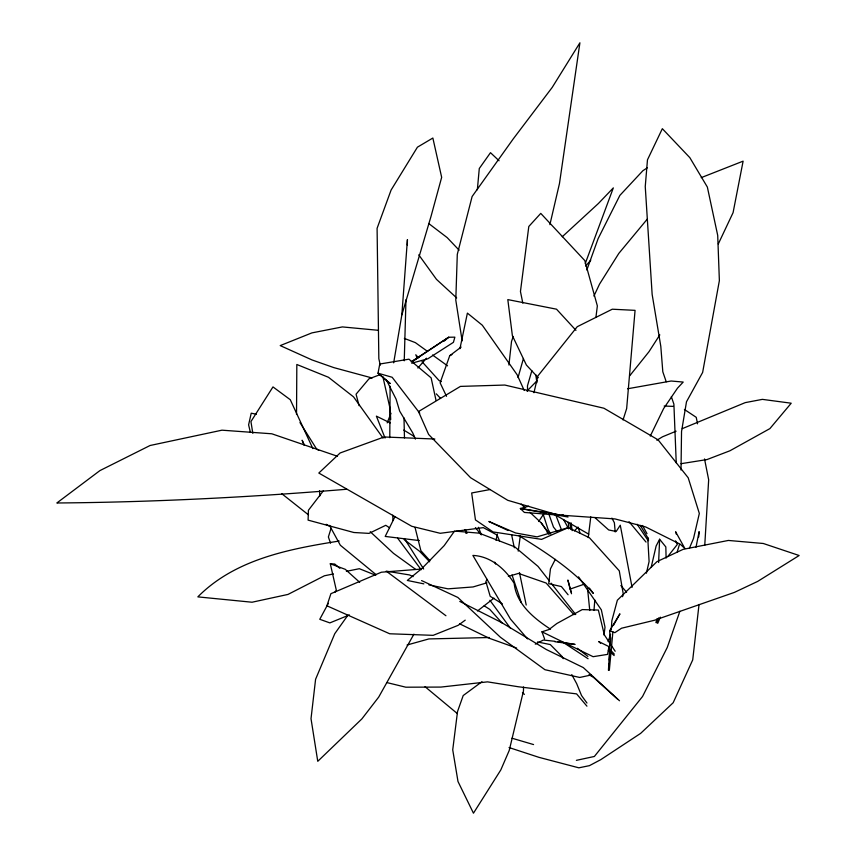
<?xml version="1.0" encoding="UTF-8"?>
<svg xmlns="http://www.w3.org/2000/svg" width="856" height="856" viewBox="0 0 856 856"><rect width="100%" height="100%" fill="white"/><g stroke="black" fill="none" stroke-linecap="round" stroke-linejoin="round"><path stroke-width="1.28" d="M296.529 414.454L296.829 364.485L328.49 377.293L353.549 396.874L383.081 438.122M389.79 437.716L390.111 386.216M681.012 470.008L681.537 431.531L686.491 401.774L702.637 372.424L719.372 280.64L717.713 235.432L707.356 187.068L689.85 157.675L662.341 128.689L647.468 159.826L645.253 186.565L652.144 294.378L660.8 346.327L662.812 371.804L666.225 381.765M523.54 686.983L523.465 690.952L509.234 750.445L500.824 769.908L473.454 813.2L457.992 781.507L452.728 749.845L457.532 711.518L463.203 695.543L481.971 681.708M588.254 537.6L590.779 516.853M405.979 299.728L404.246 360.804M407.296 244.998L407.424 239.659L401.849 314.88L393.664 362.837M658.617 562.51L659.623 539.248L665.829 546.931L666.107 558.112M608.434 670.344L610.21 639.935L609.643 630.733L619.926 613.827L613.506 625.244M608.766 667.926L609.033 663.989M609.29 660.051L609.889 650.87M610.232 645.627L610.745 637.752M611.259 629.888L611.858 620.696L617.358 600.217L656.948 561.654L683.12 549.349L728.381 540.446L763.295 543.485L799.151 555.512L757.678 581.406L734.405 592.395L654.262 620.322L621.531 628.229L614.811 632.68L609.643 630.733M698.699 536.969L699.117 531.64L696.003 547.251M593.978 610.435L594.802 600.003M477.348 189.775L479.285 168.514L490.488 152.678L499.059 160.768M609.333 670.291L612.896 631.867M699.031 604.464L692.718 659.89L673.169 702.744L640.652 733.367L600.805 759.636L589.431 765.66L578.849 767.821L539.002 757.357L509.042 747.545M704.766 545.165L708.672 479.777L704.531 458.955M508.913 365.031L511.514 341.458L513.247 336.462M595.915 317.501L597.349 305.902L584.808 260.588L540.757 213.39L528.805 226.487L520.448 291.489L522.834 303.174M604.026 635.013L605.01 627.191L601.351 609.857L578.538 576.848M518.222 551.136L520.298 535.845M600.634 643.305L598.708 641.551L608.958 646.622L607.578 654.38L593.101 656.691L541.966 631.814L544.587 638.972M496.063 540.425L497.293 534.058M651.159 567.378L656.124 546.01L659.623 539.248M459.94 348.681L467.397 313.114L482.313 325.226L517.174 374.821L524.214 390.475M646.408 573.199L649.094 561.536L647.81 538.841M533.962 392.711L537.814 376.03L577.254 326.692L612.265 309.209L635.066 310.354L626.656 408.569L623.04 419.943M549.894 224.647L559.471 183.526L579.908 42.8L552.195 87.43L513.268 138.865L472.116 196.516L457.297 254.35L455.788 300.103L462.144 340.87M518.03 377.571L523.455 358.461M531.854 370.702L527.457 385.842L527.638 391.096M401.849 314.88L431.039 216.311L441.664 177.331L432.858 138.03L417.428 147.179L391.085 190.075L377.089 228.338L378.834 358.707L380.289 365.17M655.91 622.59L657.066 618.749M677.128 552.184L679.45 544.502M331.069 528.334L328.383 536.969L330.544 543.207M622.515 596.707L623.296 594.192L619.273 570.824L589.452 537.782L568.341 527.596L537.087 536.862L515.59 532.967L488.862 521.475L508.068 530.517M608.145 641.593L610.628 634.189M679.878 611.302L667.252 647.457L642.546 696.495L594.374 756.469L576.388 760.342M461.106 347.087L449.732 355.711L440.112 382.835L446.522 396.317M586.831 270.004L598.162 238.556L619.872 195.403L642.867 170.74L647.264 167.84M656.852 622.911L658.66 617.882M538.702 521.497L544.074 513.429M387.18 422.896L390.999 413.223M657.761 623.296L660.351 617.155M689.38 548.311L693.52 538.478L699.331 513.45L688.192 477.766L658.103 439.845L603.919 408.226L504.826 385.05L460.432 386.398L418.488 411.565L428.61 434.431L470.607 477.734L507.758 500.311L557.823 514.959L615.015 518.929L645.585 526.922L680.295 544.255L684.907 548.546L675.619 531.736L676.39 534.283M585.226 263.627L613.324 187.892L598.408 203.493L562.253 236.748M593.914 296.08L599.532 284.117L618.835 253.376L647.339 219.04M718.312 243.928L733.078 212.652L743.115 161.153L701.214 177.641M394.99 516.617L385.2 536.434L419.387 540.585M650.282 436.057L663.593 408.622L677.492 388.175L683.216 382.065L671.125 381.016L627.544 388.774M555.319 559.353L550.451 568.855L548.717 583.696L561.386 586.563L568.084 594.77M413.93 634.146L378.705 697.084L361.874 718.901L317.758 761.316L311.017 718.698L315.586 679.29L334.782 633.665L347.836 615.314M328.372 603.309L319.77 619.284L329.86 622.9L349.409 614.908M334.974 592.266L336.29 590.052L330.298 563.804L334.739 564.029L339.853 568.331M659.816 334.878L648.976 351.72L629.802 375.677M487.289 579.405L485.855 581.47L490.199 596.311L502.365 603.865M454.536 531.062L444.211 545.593L421.922 568.48L407.306 580.443L423.838 583.856M585.632 266.077L590.758 260.192M323.44 490.691L308.417 510.272L308.096 520.127L353.86 532.507L369.043 533.384L385.756 525.306L389.587 527.778M667.659 556.678L677.331 544.437L675.577 540.853M417.867 368.016L426.491 358.215M574.419 530.934L578.035 527.082L580.058 533.309M526.986 391.096L537.129 380.663M443.89 341.287L448.715 337.232L454.857 337.168L453.423 342.336L427.872 358.76L411.725 363.222M477.477 610.991L493.987 598.13M465.236 620.151L458.131 625.34L433.157 635.345L389.694 633.772L326.917 605.802L330.908 593.679L381.369 572.215L421.302 569.069M420.039 356.289L412.86 361.125L448.715 337.232L411.18 361.82M656.862 440.23L662.523 436.795L676.101 431.189M449.732 355.711L451.936 354.555M535.278 644.172L543.357 640.042L555.073 641.315M568.341 527.596L541.602 539.366L493.077 531.929L475.455 519.913L471.677 492.97L490.306 489.504M682.275 428.642L745.244 402.62L762.375 399.367L791.212 403.208L769.897 428.61L729.954 450.77L706.97 459.576L681.066 463.685M379.946 374.703L368.979 378.834L356.064 394.199L359.092 405.69M584.605 584.049L570.15 589.067L571.53 593.754M541.966 631.814L548.974 629.535L556.86 623.51L582.251 609.59L598.365 610.061L604.347 634.885L615.164 651.245M486.925 582.818L473.058 586.948L447.998 588.842L428.92 584.905M508.357 576.42L518.436 573.413L546.16 583.054L573.937 614.704M528.794 506.164L520.341 508.518L524.386 512.434L560.787 515.323L563.291 514.798M407.082 644.996L428.888 638.929L489.471 637.517M591.336 674.956L579.726 677.46L544.919 669.702L500.385 637.228L457.821 597.445L421.559 580.561M333.476 573.948L324.424 575.778L287.98 594.428L252.049 602.228L197.832 596.878C235.165 559.193 288.868 549.071 339.19 541.035M346.402 571.327L359.338 568.705L375.666 575.232M346.669 489.258C250.262 497.229 153.599 502.205 56.849 502.986L99.917 470.607L150.067 445.505L221.95 430.183L271.801 433.789L337.489 456.269M664.16 406.054L673.458 406.386M434.859 439.032L384.109 436.977L340.11 452.985L318.817 473.047L411.768 526.29L440.209 533.299L483.319 527.638L497.079 535.021L499.497 540.842M455.831 531.169L479.103 533.16L514.649 546.781L538.007 566.383L549.488 581.053M378.127 330.288L342.4 326.917L311.916 332.888L280.233 345.599L312.033 359.948L333.936 367.652L372.103 377.978M557.673 641.593L560.284 641.882M554.816 641.711L575.082 644.44L564.639 642.674M557.224 514.274L520.341 508.518L546.128 513.108M550.001 513.803L568.052 517.013M256.425 414.218L251.225 413.202L248.604 424.833L250.412 432.462M537.504 641.957L550.312 644.579L561.964 656.392L563.195 658.671M386.987 682.607L405.83 687.197L440.915 687.079L487.513 681.858L518.34 686.758L576.591 693.884L586.927 706.157M511.984 738.214L533.566 744.57M516.65 648.067L489.011 638.169L459.522 623.767M330.298 563.804L345.278 569.326L359.702 582.326M404.332 338.409L415.353 342.625L427.155 351.131M550.526 629.192C534.091 618.492 516.35 604.133 514.167 583.353C505.136 568.855 490.606 556.207 472.876 555.416L510.476 619.07L527.542 638.897M413.106 576.623L409.478 574.932L386.238 571.134L445.933 615.742M518.875 535.61C545.411 552.195 572.685 569.422 593.336 593.411L589.388 588.072M390.229 422.928L376.383 416.144L385.04 438.047M459.779 601.415L501.787 622.654L546.363 649.543L583.268 667.562L619.498 700.764M441.247 381.669L439.032 380.503L422.04 361.703M326.136 524.3L330.844 526.804M553.265 513.728L588.768 534.197M588.992 674.721L593.401 677.289L617.604 699.181M403.743 430.065L414.465 436.614M484.186 605.823L489.782 609.376L502.247 623.2M562.884 642.16L588.083 658.756M684.404 409.468L696.238 417.321L697.533 423.827M318.689 450.363L316.517 448.876L299.964 422.564M432.526 355.005L447.549 365.822M415.556 569.293L393.493 553.351L370.231 531.704M428.695 223.502L447.174 237.604L459.126 250.187M404.107 539.505L419.601 551.307L429.669 561.803M577.393 648.292L587.869 656.402M547.155 532.421L549.103 533.951M281.838 493.752L308.502 514.873M376.052 574.633L340.335 545.24L329.485 525.37M425.025 686.683L457.35 713.583M419.761 413.213L392.155 377.271L378.01 373.205L390.143 383.477L378.01 373.205L379.775 364.025L408.954 359.178L431.135 377.87L435.993 400.276M522.438 692.6L524.428 694.366M595.059 517.752L608.691 529.96L616.16 531.48L620.279 525.22L632.07 587.377M608.359 650.314L614.159 655.568M456.665 297.909L436.464 279.345L418.766 254.842M521.218 504.141L525.038 507.726M529.811 512.198L541.281 522.941L549.167 533.62M614.33 654.155L609.151 648.613L608.958 646.622M538.231 377.742L526.387 365.031L512.38 335.648L507.811 299.6L556.518 309.187L575.96 330.33M436.314 393.856L440.573 398.425M429.755 560.477L420.885 550.697L415.053 527.499M418.466 357.744L415.781 354.769L417.311 358.45M620.868 585.525L626.592 592.224M629.032 521.679L646.034 542.073M556.817 531.159L553.49 527.114L548.739 513.718M475.401 527.596L481.115 534.733M551.125 583.15L575.724 614.576M421.184 569.732L397.623 538.124M489.91 600.291L510.476 628.293M586.959 703.033L581.524 695.521L576.687 683.687L571.776 674.592M541.281 522.941L548.889 533.941M637.132 524.257L648.185 540.671M464.958 529.843L467.087 533.213M404.417 538.552L423.645 569.015M640.277 525.359L648.559 539.023M550.761 534.026L548.097 529.49L543.496 515.291M563.526 519.506L568.705 528.837M642.482 525.477L646.997 533.663M611.89 518.094L614.383 522.749L615.197 531.951M494.672 562.135L495.645 564.051M386.602 380.417L396.103 399.185L399.677 411.137L412.817 433.04L415.417 439.117M312.868 448.619L290.27 399.709L272.978 386.912L250.936 421.58L252.82 433.35M304.255 445.088L302.125 440.219L304.169 445.002M478.397 527.285L481.382 534.69M555.287 513.675L561.45 529.778M671.339 396.692L673.897 404.15L676.24 462.871M512.006 574.868L521.229 602.453M571.241 592.213L567.86 580.026L570.15 589.067M382.91 376.79L390.175 409.072L390.711 419.558M511.61 534.765L514.317 547.776M519.453 572.504L526.215 605.032M648.035 537.985L648.516 540.564M569.989 523.048L571.027 529.447M535.792 374.81L536.905 382.685M571.134 522.909L572.108 530.634M465.514 529.543L466.006 533.449M587.537 588.404L589.763 610.51M568.298 522.224L568.801 528.537M319.545 490.723L319.834 495.945M392.744 515.184L393.022 520.501M404 417.889L404.471 437.919"/></g></svg>
